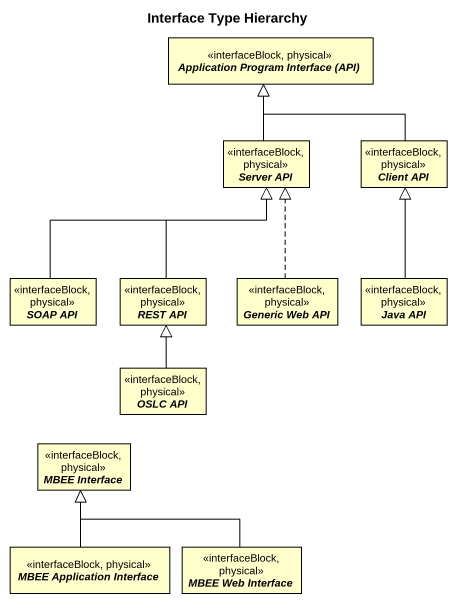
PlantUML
@startuml
title Interface Type Hierarchy
hide circle
hide empty members
abstract class "Application Program Interface (API)" as Application_Program <<interfaceBlock, physical>>
abstract class "Server API" as Server_API <<interfaceBlock, physical>>
abstract class "Client API" as Client_API <<interfaceBlock, physical>>
abstract class "SOAP API" as SOAP_API <<interfaceBlock, physical>>
abstract class "REST API" as REST_API <<interfaceBlock, physical>>
abstract class "Generic Web API" as Generic_Web_API <<interfaceBlock, physical>>
abstract class "Java API" as Java_API <<interfaceBlock, physical>>
abstract class "OSLC API" as OSLC_API <<interfaceBlock, physical>>
abstract class "MBEE Interface" as MBEE_Interface <<interfaceBlock, physical>>
abstract class "MBEE Application Interface" as MBEE_Application_Interface <<interfaceBlock, physical>>
abstract class "MBEE Web Interface" as MBEE_Web_Interface <<interfaceBlock, physical>>
Server_API -up-|> Application_Program
Client_API -up-|> Application_Program
SOAP_API -up-|> Server_API
REST_API -up-|> Server_API
Generic_Web_API .up.|> Server_API
Java_API -up-|> Client_API
OSLC_API -up-|> REST_API
MBEE_Application_Interface -up-|> MBEE_Interface
MBEE_Web_Interface -up-|> MBEE_Interface
@enduml
